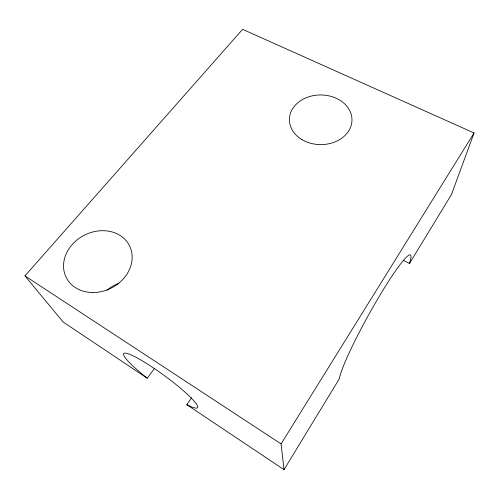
<?xml version="1.0" encoding="UTF-8"?>
<svg xmlns="http://www.w3.org/2000/svg" width="499" height="499" viewBox="0 0 499 499"><rect width="100%" height="100%" fill="white"/><g stroke="black" fill="none" stroke-linecap="round" stroke-linejoin="round"><path stroke-width="0.75" d="M154.584 368.293L147.242 378.23L63.117 321.992L24.95 275.885L242.601 29.329L474.05 132.971L451.501 194.454L409.479 263.509A72.891 7.454 -61 0 0 382.041 291.747A72.891 7.454 -61 0 0 339.308 378.828L284.025 469.671L186.782 404.664L191.653 397.697M284.025 469.671L281.074 443.917L474.05 132.971M186.782 404.664L187.942 405.257A45.758 6.244 36.2 0 0 182.653 390.068A45.758 6.244 36.2 0 0 128.549 353.903A45.758 6.244 36.2 0 0 145.777 377.076L147.242 378.23M403.273 260.241L409.479 263.509M24.95 275.885L281.074 443.917M107.098 290.137A30.489 26.628 -30.2 0 1 118.912 283.413M301.826 139.533A31.281 24.825 0.4 0 0 351.739 122.922A31.281 24.825 0.4 0 0 308.525 96.875A31.281 24.825 0.4 0 0 301.826 139.533M92.702 292.533A35.398 29.672 -26.8 0 0 129.809 246.4A35.398 29.672 -26.8 0 0 71.051 245.907A35.398 29.672 -26.8 0 0 92.702 292.533"/></g></svg>
